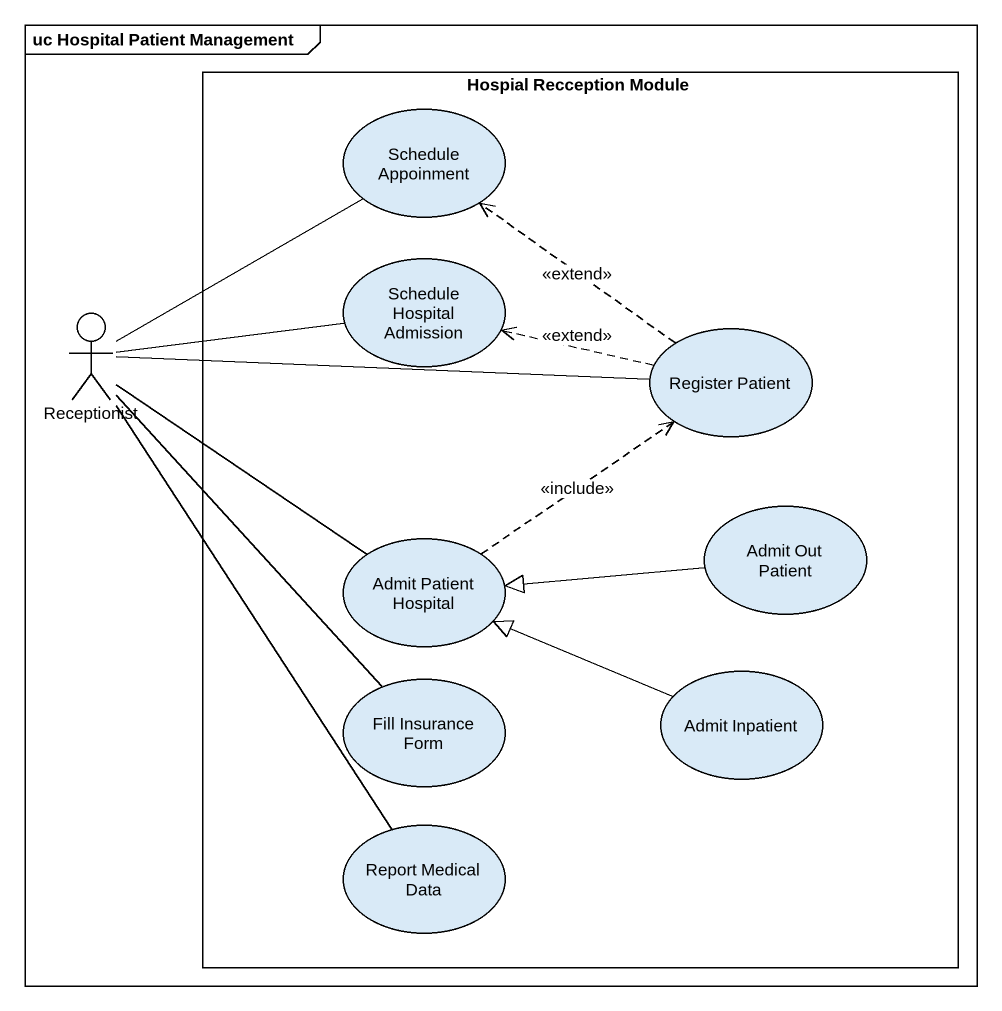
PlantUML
@startuml
mainframe uc Hospital Patient Management
rectangle "Hospial Recception Module" as Hospial_Recception_Module {
  usecase "Schedule Appoinment" as Schedule_Appoinment
  usecase "Schedule Hospital Admission" as Schedule_Hospital_Admission
  usecase "Register Patient" as Register_Patient
  usecase "Admit Patient Hospital" as Admit_Patient_Hospital
  usecase "Admit Out Patient" as Admit_Out_Patient
  usecase "Fill Insurance Form" as Fill_Insurance_Form
  usecase "Admit Inpatient" as Admit_Inpatient
  usecase "Report Medical Data" as Report_Medical_Data
}
actor Receptionist
Receptionist -up- Schedule_Appoinment
Receptionist -right- Schedule_Hospital_Admission
Receptionist -right- Register_Patient
Receptionist -- Admit_Patient_Hospital
Receptionist -- Fill_Insurance_Form
Receptionist -- Report_Medical_Data
Register_Patient .up.> Schedule_Appoinment : <<extend>>
Register_Patient .left.> Schedule_Hospital_Admission : <<extend>>
Admit_Patient_Hospital .up.> Register_Patient : <<include>>
Admit_Out_Patient -left-|> Admit_Patient_Hospital
Admit_Inpatient -left-|> Admit_Patient_Hospital
@enduml
